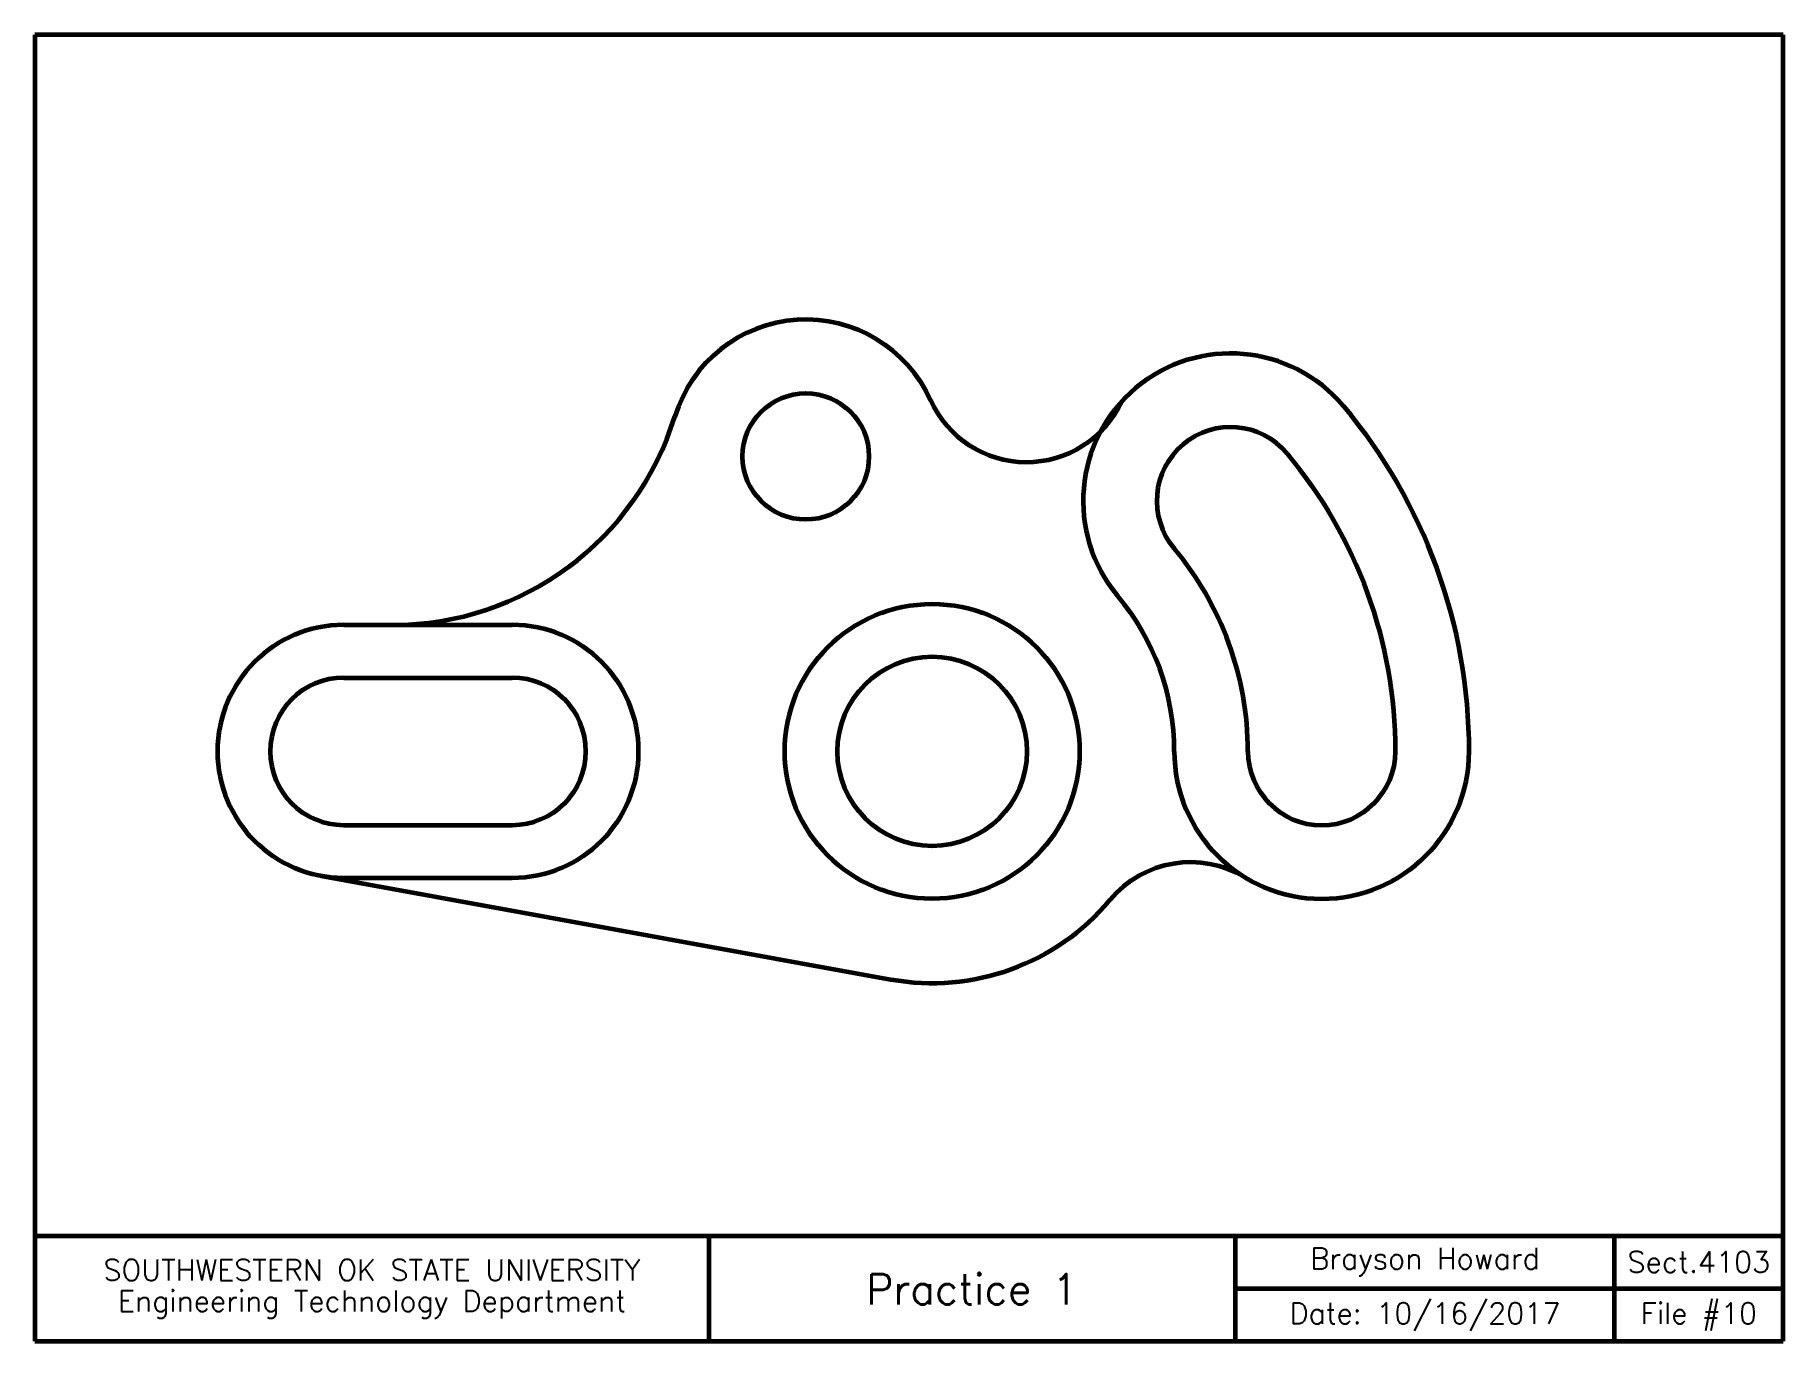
# Model space of a CAD drawing. Header units: inches. Extents: x 0 to 10.4, y 0 to 7.8.
import ezdxf
from ezdxf.enums import TextEntityAlignment as Align

# ---------------------------------------------------------------- set-up
doc = ezdxf.new("R2010")
doc.units = ezdxf.units.IN
doc.header["$MEASUREMENT"] = 0
doc.layers.add('Borders', color=1, linetype='Continuous', lineweight=60)
doc.layers.add('Object', color=7, linetype='Continuous', lineweight=60)
doc.layers.add('Text', color=5, linetype='Continuous')
doc.styles.add('Romans', font='romans.shx')

msp = doc.modelspace()

# ---------------------------------------------------------------- linework, layer by layer
at = {"layer": 'Borders'}
for p, q in [((10.375, 7.75), (0, 7.75)), ((0, 7.75), (0, 0)), ((10.375, 0), (10.375, 7.75)), ((0, 0.625), (10.375, 0.625)), ((4, 0.625), (4, 0)), ((7.125, 0), (7.125, 0.625)), ((9.375, 0), (9.375, 0.625)), ((7.125, 0.312), (10.375, 0.312)), ((0, 0), (10.375, 0))]:
    msp.add_line(p, q, dxfattribs=at)
at = {"layer": 'Object'}
for p, q in [((1.833, 4.249), (2.833, 4.249)), ((1.833, 3.936), (2.833, 3.936)), ((1.833, 3.062), (2.833, 3.062)), ((1.698, 2.761), (5.078, 2.146)), ((1.833, 2.749), (2.833, 2.749))]:
    msp.add_line(p, q, dxfattribs=at)
for centre, radius in [((4.575, 5.249), 0.375), ((5.325, 3.499), 0.875), ((5.325, 3.499), 0.562)]:
    msp.add_circle(centre, radius, dxfattribs=at)
for centre, radius, start, end in [((4.575, 5.249), 0.812, 24.3042, 162.9814), ((7.096, 4.985), 0.875, 40, 220), ((5.885, 5.841), 0.625, 204.3042, 335.0755), ((5.325, 3.499), 3.187, 0, 40), ((2.124, 5.999), 1.75, 270, 342.9814), ((7.096, 4.985), 0.438, 40, 220), ((5.325, 3.499), 2.75, 0, 40), ((5.325, 3.499), 1.874, 0, 40), ((5.325, 3.499), 1.437, 0, 40), ((1.833, 3.499), 0.75, 90, 270), ((2.833, 3.499), 0.75, 270, 90), ((1.833, 3.499), 0.437, 90, 270), ((2.833, 3.499), 0.437, 270, 90), ((7.637, 3.499), 0.875, 180, 0), ((7.637, 3.499), 0.438, 180, 0), ((6.859, 2.216), 0.625, 58.7777, 140.1058), ((5.325, 3.499), 1.874, 338.2994, 339.0327), ((5.325, 3.499), 1.375, 259.6896, 320.1058)]:
    msp.add_arc(centre, radius, start, end, dxfattribs=at)

# ---------------------------------------------------------------- texts
at = {"layer": 'Text', "style": 'Romans'}
for s, height, p in [('Brayson Howard', 0.125, (8.25, 0.469)), ('Sect.4103', 0.125, (9.875, 0.469)), ('SOUTHWESTERN OK STATE UNIVERSITY', 0.125, (2, 0.422)), ('Practice 1', 0.18, (5.562, 0.312)), ('Engineering Technology Department', 0.125, (2, 0.22)), ('Date: 10/16/2017', 0.125, (8.25, 0.156)), ('File #10', 0.125, (9.875, 0.156))]:
    msp.add_text(s, height=height, dxfattribs=at).set_placement(p, align=Align.MIDDLE)

doc.saveas('drawing.dxf')
